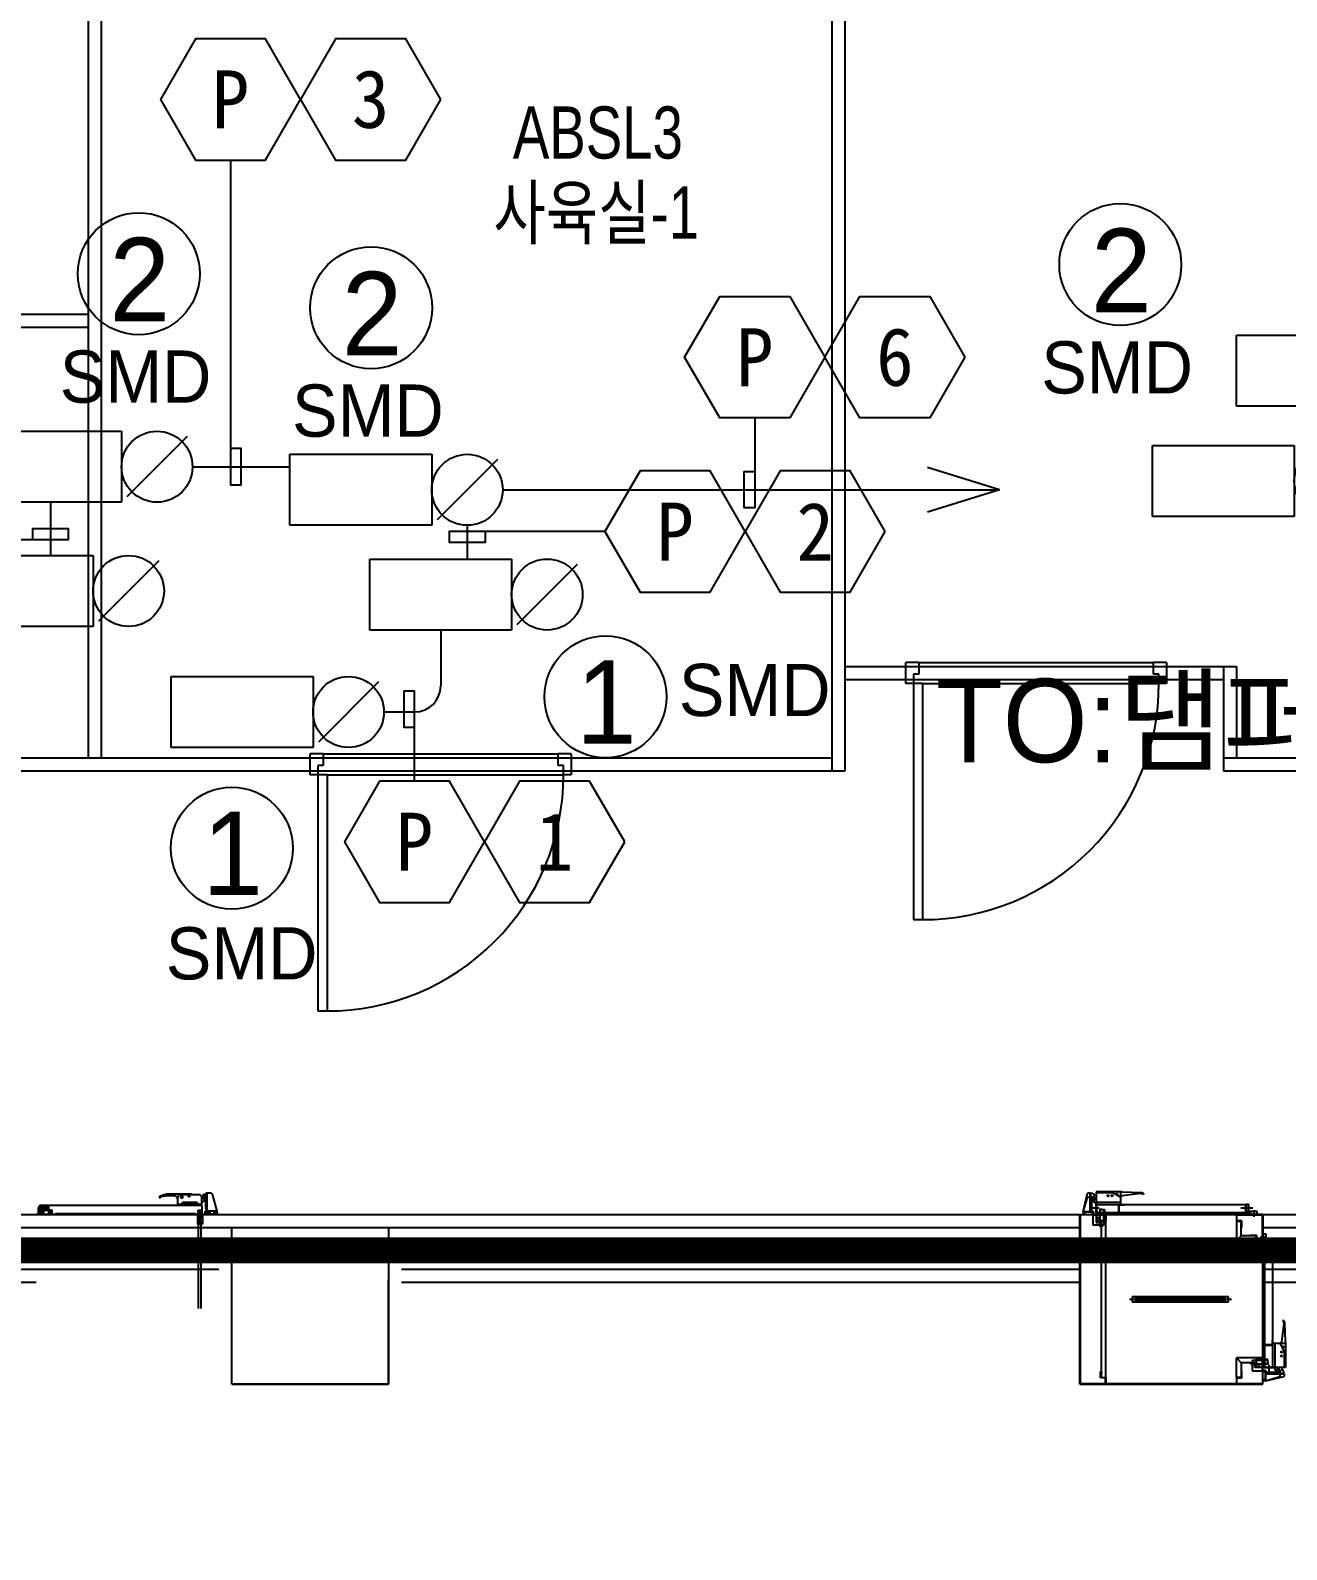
# Model space of a CAD drawing. Header units: millimetres. Extents: x 3365 to 47260, y 1455 to 34440.
# Drawn here: x 19802 to 24617, y 11986 to 17807 of the extents above; entities that cross this region are included whole.
import ezdxf
from ezdxf.enums import TextEntityAlignment as Align

# ---------------------------------------------------------------- set-up
doc = ezdxf.new("R2010")
doc.units = ezdxf.units.MM
doc.header["$LTSCALE"] = 120
doc.linetypes.add('HIDDENX2', pattern=[0.75, 0.5, -0.25])
for name, color, linetype in [('1구역', 41, 'Continuous'), ('ARCH', 9, 'Continuous'), ('DAMPER', 2, 'Continuous'), ('fire', 2, 'Continuous'), ('fire-l', 4, 'Continuous'), ('smd-f', 2, 'Continuous')]:
    doc.layers.add(name, color=color, linetype=linetype)
doc.styles.add('GHD', font='')
doc.styles.add('ghs', font='')
doc.styles.add('TT', font='')
doc.styles.add('돋움', font='')
doc.styles.get('GHD').set_extended_font_data('Dotum')
doc.styles.get('ghs').set_extended_font_data('Dotum')
doc.styles.get('TT').set_extended_font_data('Dotum')
doc.styles.get('돋움').set_extended_font_data('DotumChe')

# ---------------------------------------------------------------- blocks, each defined once
blk = doc.blocks.new('e-22-1')
at = {"layer": 'DAMPER'}
blk.add_line((-5, 1), (-1, 1), dxfattribs=at)
at = {"layer": 'fire'}
for p, q in [((-5, -1), (-5, 1)), ((-1, 1), (-1, -1)), ((0.85, 0.85), (-0.85, -0.85)), ((-1, -1), (-5, -1))]:
    blk.add_line(p, q, dxfattribs=at)
blk.add_circle((0, 0), 1, dxfattribs=at)

msp = doc.modelspace()

# ---------------------------------------------------------------- linework, layer by layer
at = {"layer": '1구역', "color": 1, "linetype": 'HIDDENX2', "ltscale": 7, "const_width": 100, "elevation": 0}
msp.add_lwpolyline([(14164.5, 20700.2), (14164.5, 14972.6), (14164.5, 13133.1), (31124.5, 13133.1), (31124.5, 10860.3), (34735.9, 10860.3), (34735.8, 21050.2), (14164.5, 21050.2)], close=True, dxfattribs=at)
at = {"layer": 'ARCH', "color": 9}
for p, q in [((20024.5, 15020.3, 0), (20024.5, 18570.3, 0)), ((20074.5, 15020.3, 0), (20074.5, 18570.3, 0)), ((22874.5, 14970.3, 0), (22874.5, 18570.3, 0)), ((22924.5, 14970.3, 0), (22924.5, 18570.3, 0)), ((16474.5, 16720.3, 0), (20024.5, 16720.3, 0)), ((16474.5, 16670.3, 0), (20024.5, 16670.3, 0)), ((22924.5, 15370.3, 0), (24424.5, 15370.3, 0)), ((23156.9, 15305.3, 0), (23156.9, 15385.3, 0)), ((23206.7, 15385.3, 0), (23156.9, 15385.3, 0)), ((23156.9, 15320.3, 0), (23156.9, 15370.3, 0)), ((23156.9, 15320.3, 0), (23156.9, 15370.3, 0)), ((23206.7, 15385.3, 0), (23206.7, 15341.1, 0)), ((23206.7, 15385.3, 0), (24107, 15385.3, 0)), ((24107, 15341.1, 0), (24107, 15385.3, 0)), ((24156.9, 15385.3, 0), (24107, 15385.3, 0)), ((24156.9, 15385.3, 0), (24156.9, 15305.3, 0)), ((24156.9, 15370.3, 0), (24156.9, 15320.3, 0)), ((24374.5, 15370.3, 0), (24374.5, 14970.3, 0)), ((24424.5, 15370.3, 0), (24424.5, 15020.3, 0)), ((22924.5, 15320.3, 0), (24374.5, 15320.3, 0)), ((23186.2, 15341.1, 0), (23186.2, 15305.3, 0)), ((23206.7, 15341.1, 0), (23186.2, 15341.1, 0)), ((24127.5, 15341.1, 0), (24107, 15341.1, 0)), ((24127.5, 15341.1, 0), (24107, 15341.1, 0)), ((24127.5, 15305.3, 0), (24127.5, 15341.1, 0)), ((23186.2, 15305.3, 0), (23156.9, 15305.3, 0)), ((23186.2, 15305.3, 0), (23186.2, 14400, 0)), ((23221.5, 15305.3, 0), (23186.2, 15305.3, 0)), ((23221.5, 15305.3, 0), (23221.5, 14400, 0)), ((23221.5, 15305.3, 0), (24127.5, 15305.3, 0)), ((24156.9, 15305.3, 0), (24127.5, 15305.3, 0)), ((14424.5, 15020.3, 0), (22874.5, 15020.3, 0)), ((20874.5, 14955.3, 0), (20874.5, 15035.3, 0)), ((20924.4, 15035.3, 0), (20874.5, 15035.3, 0)), ((20874.5, 14970.3, 0), (20874.5, 15020.3, 0)), ((20874.5, 14970.3, 0), (20874.5, 15020.3, 0)), ((20924.4, 15035.3, 0), (20924.4, 14991.1, 0)), ((20924.4, 15035.3, 0), (21824.6, 15035.3, 0)), ((21824.6, 14991.1, 0), (21824.6, 15035.3, 0)), ((21874.5, 15035.3, 0), (21824.6, 15035.3, 0)), ((21874.5, 15035.3, 0), (21874.5, 14955.3, 0)), ((21874.5, 15020.3, 0), (21874.5, 14970.3, 0)), ((24374.5, 15020.3, 0), (30674.5, 15020.3, 0)), ((14424.5, 14970.3, 0), (22924.5, 14970.3, 0)), ((20903.9, 14991.1, 0), (20903.9, 14955.3, 0)), ((20924.4, 14991.1, 0), (20903.9, 14991.1, 0)), ((21845.1, 14991.1, 0), (21824.6, 14991.1, 0)), ((21845.1, 14991.1, 0), (21824.6, 14991.1, 0)), ((21845.1, 14955.3, 0), (21845.1, 14991.1, 0)), ((24374.5, 14970.3, 0), (30724.5, 14970.3, 0)), ((20903.9, 14955.3, 0), (20874.5, 14955.3, 0)), ((20903.9, 14955.3, 0), (20903.9, 14050, 0)), ((20939.1, 14955.3, 0), (20903.9, 14955.3, 0)), ((20939.1, 14955.3, 0), (20939.1, 14050, 0)), ((20939.1, 14955.3, 0), (21845.1, 14955.3, 0)), ((21874.5, 14955.3, 0), (21845.1, 14955.3, 0)), ((23186.2, 14400, 0), (23221.5, 14400, 0)), ((20903.9, 14050, 0), (20939.1, 14050, 0)), ((20296.9, 13338.4, 0), (20297, 13338.8, 0)), ((20303, 13337.9, 0), (20297.9, 13337.2, 0)), ((20318, 13341, 0), (20303, 13337.9, 0)), ((20417.8, 13348.6, 0), (20334.9, 13348.6, 0)), ((20366.9, 13308, 0), (20366.9, 13336.3, 0)), ((20449, 13345.8, 0), (20376.3, 13345.8, 0)), ((20387.6, 13336.3, 0), (20376.3, 13336.3, 0)), ((20382, 13342, 0), (20382, 13330.7, 0)), ((20414.1, 13341.1, 0), (20406.5, 13341.1, 0)), ((20410.3, 13344.8, 0), (20410.3, 13337.3, 0)), ((20458.4, 13308, 0), (20458.4, 13336.3, 0)), ((20458.4, 13332.8, 0), (20469.8, 13332.8, 0)), ((20476.1, 13351.3, 0), (20465, 13344, 0)), ((20478.3, 13335.4, 0), (20467.9, 13335.4, 0)), ((20469.8, 13332.8, 0), (20469.8, 13329, 0)), ((20474.5, 13291, 0), (20474.5, 13335.4, 0)), ((20478.3, 13351.3, 0), (20476.6, 13351.3, 0)), ((20479.2, 13282.5, 0), (20479.2, 13351.4, 0)), ((20494.7, 13351.4, 0), (20479.2, 13351.4, 0)), ((20479.2, 13336.3, 0), (20479.2, 13350.5, 0)), ((20517.9, 13282.8, 0), (20501.5, 13344.5, 0)), ((23837.5, 13280.3, 0), (23853.5, 13352.3, 0)), ((23837.5, 13280.3, 0), (23853.5, 13335.3, 0)), ((23863.5, 13352.3, 0), (23853.5, 13352.3, 0)), ((23863.5, 13335.3, 0), (23853.5, 13335.3, 0)), ((23863.5, 13280.3, 0), (23863.5, 13352.3, 0)), ((23863.5, 13351.3, 0), (23871.5, 13351.3, 0)), ((23863.5, 13280.3, 0), (23863.5, 13335.3, 0)), ((23863.5, 13334.3, 0), (23871.5, 13334.3, 0)), ((23865.5, 13351.3, 0), (23865.5, 13336.3, 0)), ((23865.5, 13334.3, 0), (23865.5, 13319.3, 0)), ((23868.5, 13336.3, 0), (23876.5, 13336.3, 0)), ((23869.5, 13336.3, 0), (23869.5, 13280.3, 0)), ((23871.5, 13351.3, 0), (23879.3, 13347.3, 0)), ((23871.5, 13336.3, 0), (23879.3, 13340.2, 0)), ((23871.5, 13334.3, 0), (23879.3, 13330.3, 0)), ((23871.5, 13333, 0), (23887.5, 13333, 0)), ((23887.5, 13357, 0), (23887.5, 13309, 0)), ((23981.5, 13357, 0), (23887.5, 13357, 0)), ((23986.5, 13357, 0), (23887.5, 13357, 0)), ((23887.5, 13351.6, 0), (23892.5, 13354, 0)), ((23892.5, 13354, 0), (23949.5, 13354, 0)), ((23949.5, 13354, 0), (23981.5, 13337, 0)), ((23981.5, 13309, 0), (23981.5, 13357, 0)), ((23986.5, 13342, 0), (23981.5, 13337, 0)), ((23986.5, 13357, 0), (24058.5, 13355, 0)), ((24058.5, 13351, 0), (23986.5, 13342, 0)), ((24068.5, 13350, 0), (24058.5, 13355, 0)), ((24068.5, 13347, 0), (24058.5, 13351, 0)), ((24068.5, 13350, 0), (24068.5, 13347, 0)), ((19840.4, 13295.3, 0), (19831.9, 13295.3, 0)), ((19832.9, 13278.3, 0), (19832.9, 13295.3, 0)), ((19832.9, 13274.5, 0), (19832.9, 13278.3, 0)), ((19848.9, 13281.1, 0), (19835.7, 13281.1, 0)), ((19837.6, 13281.1, 0), (19837.6, 13276.4, 0)), ((19847, 13276.4, 0), (19837.6, 13276.4, 0)), ((19840, 13274.5, 0), (19837.6, 13276.4, 0)), ((19844.7, 13274.5, 0), (19840, 13274.5, 0)), ((19840, 13274.5, 0), (19840, 13271.7, 0)), ((19843.3, 13295.3, 0), (19841.4, 13295.3, 0)), ((19842.3, 13297.2, 0), (19842.3, 13305.7, 0)), ((19867.8, 13304.7, 0), (19842.3, 13304.7, 0)), ((19842.3, 13296.2, 0), (19842.3, 13294.3, 0)), ((19842.3, 13293.4, 0), (19842.3, 13284.9, 0)), ((19867.8, 13285.9, 0), (19842.3, 13285.9, 0)), ((19842.3, 13282.1, 0), (19842.3, 13270.5, 0)), ((19844.2, 13295.3, 0), (19852.7, 13295.3, 0)), ((19844.7, 13274.5, 0), (19847, 13276.4, 0)), ((19844.7, 13274.5, 0), (19844.7, 13271.7, 0)), ((19847, 13281.1, 0), (19847, 13276.4, 0)), ((19851.8, 13295.3, 0), (19851.8, 13285.9, 0)), ((19851.8, 13285.9, 0), (19851.8, 13278.3, 0)), ((19851.8, 13274.5, 0), (19851.8, 13278.3, 0)), ((19855.5, 13295.3, 0), (19870.6, 13295.3, 0)), ((19856.5, 13288.7, 0), (19856.5, 13301.9, 0)), ((19856.5, 13301, 0), (19856.5, 13290.6, 0)), ((19856.5, 13289.6, 0), (19856.5, 13300, 0)), ((19856.5, 13300, 0), (19861.2, 13300, 0)), ((19856.5, 13290.6, 0), (19861.2, 13290.6, 0)), ((19861.2, 13290.6, 0), (19861.2, 13300, 0)), ((19863.1, 13297.6, 0), (19861.2, 13300, 0)), ((19863.1, 13292.9, 0), (19861.2, 13290.6, 0)), ((19863.1, 13283, 0), (19863.1, 13307.1, 0)), ((19863.1, 13297.6, 0), (19870.6, 13297.6, 0)), ((19863.1, 13292.9, 0), (19863.1, 13297.6, 0)), ((19863.1, 13292.9, 0), (19870.6, 13292.9, 0)), ((19870.6, 13288.7, 0), (19870.6, 13301.9, 0)), ((20458.4, 13305.2, 0), (19871.7, 13305.2, 0)), ((19871.7, 13305.2, 0), (19871.7, 13272.2, 0)), ((19884.7, 13287, 0), (19871.7, 13287, 0)), ((19872.9, 13270.8, 0), (19872.9, 13285.4, 0)), ((19872.9, 13285.4, 0), (19883.4, 13285.4, 0)), ((19873.1, 13278.2, 0), (19872.9, 13277.9, 0)), ((19873.1, 13278.2, 0), (19872.9, 13278.2, 0)), ((19873.4, 13274.3, 0), (19873.2, 13273.7, 0)), ((19873.8, 13274, 0), (19873.2, 13273.7, 0)), ((19873.8, 13274, 0), (19873.4, 13274.3, 0)), ((19875.7, 13281.2, 0), (19875.5, 13280.6, 0)), ((19876.1, 13280.8, 0), (19875.5, 13280.6, 0)), ((19876.1, 13280.8, 0), (19875.7, 13281.2, 0)), ((19875.9, 13285.4, 0), (19875.8, 13285.3, 0)), ((19875.8, 13285.4, 0), (19875.8, 13285.3, 0)), ((19877, 13275.5, 0), (19877.1, 13274.6, 0)), ((19877.8, 13275.3, 0), (19877, 13275.5, 0)), ((19877.8, 13275.3, 0), (19877.1, 13274.6, 0)), ((19878.6, 13284.7, 0), (19878, 13284.7, 0)), ((19878, 13284.7, 0), (19878.1, 13284.1, 0)), ((19878.6, 13284.7, 0), (19878.1, 13284.1, 0)), ((19879.9, 13277.6, 0), (19879.3, 13277.6, 0)), ((19879.3, 13277.6, 0), (19879.5, 13277, 0)), ((19879.9, 13277.6, 0), (19879.5, 13277, 0)), ((19881.3, 13277.4, 0), (19881.1, 13276.8, 0)), ((19881.8, 13277, 0), (19881.1, 13276.8, 0)), ((19881.8, 13277, 0), (19881.3, 13277.4, 0)), ((19883.4, 13285.4, 0), (19883.4, 13270.8, 0)), ((19883.4, 13283.8, 0), (19883.4, 13283.6, 0)), ((19883.4, 13283.7, 0), (19883.4, 13283.6, 0)), ((19884.7, 13272.2, 0), (19884.7, 13287, 0)), ((20458.4, 13308, 0), (20366.9, 13308, 0)), ((20435.8, 13316.5, 0), (20389.5, 13316.5, 0)), ((20392.4, 13314.6, 0), (20390.5, 13316.5, 0)), ((20396.1, 13314.6, 0), (20392.4, 13314.6, 0)), ((20392.4, 13308, 0), (20392.4, 13314.6, 0)), ((20394.3, 13305.6, 0), (20394.3, 13318.6, 0)), ((20396.1, 13314.6, 0), (20398, 13316.5, 0)), ((20396.1, 13308, 0), (20396.1, 13314.6, 0)), ((20426.3, 13314.6, 0), (20424.4, 13316.5, 0)), ((20430.1, 13314.6, 0), (20426.3, 13314.6, 0)), ((20426.3, 13308, 0), (20426.3, 13314.6, 0)), ((20428.2, 13305.6, 0), (20428.2, 13318.6, 0)), ((20430.1, 13314.6, 0), (20432, 13316.5, 0)), ((20430.1, 13308, 0), (20430.1, 13314.6, 0)), ((20445.4, 13272.2, 0), (20445.4, 13287, 0)), ((20445.4, 13287, 0), (20458.4, 13287, 0)), ((20446.5, 13283.8, 0), (20446.5, 13283.6, 0)), ((20446.5, 13283.7, 0), (20446.5, 13283.6, 0)), ((20446.7, 13285.4, 0), (20446.7, 13270.8, 0)), ((20457.2, 13285.4, 0), (20446.7, 13285.4, 0)), ((20448.1, 13277, 0), (20448.6, 13277.4, 0)), ((20448.1, 13277, 0), (20448.8, 13276.8, 0)), ((20448.6, 13277.4, 0), (20448.8, 13276.8, 0)), ((20450, 13277.6, 0), (20450.5, 13277, 0)), ((20450, 13277.6, 0), (20450.6, 13277.6, 0)), ((20450.6, 13277.6, 0), (20450.5, 13277, 0)), ((20451.3, 13284.7, 0), (20451.8, 13284.1, 0)), ((20451.3, 13284.7, 0), (20451.9, 13284.7, 0)), ((20451.5, 13230.2, 0), (20451.4, 13273.8, 0)), ((20451.9, 13284.7, 0), (20451.8, 13284.1, 0)), ((20452.1, 13275.3, 0), (20452.9, 13275.5, 0)), ((20452.1, 13275.3, 0), (20452.8, 13274.6, 0)), ((20452.9, 13275.5, 0), (20452.8, 13274.6, 0)), ((20453.8, 13280.8, 0), (20454.2, 13281.2, 0)), ((20453.8, 13280.8, 0), (20454.4, 13280.6, 0)), ((20454, 13285.4, 0), (20454.1, 13285.3, 0)), ((20454.1, 13285.4, 0), (20454.1, 13285.3, 0)), ((20454.2, 13281.2, 0), (20454.4, 13280.6, 0)), ((20456.1, 13274, 0), (20456.5, 13274.3, 0)), ((20456.1, 13274, 0), (20456.7, 13273.7, 0)), ((20456.5, 13274.3, 0), (20456.7, 13273.7, 0)), ((20456.8, 13278.2, 0), (20457, 13277.9, 0)), ((20456.8, 13278.2, 0), (20457, 13278.2, 0)), ((20457.2, 13270.8, 0), (20457.2, 13285.4, 0)), ((20458.4, 13318.7, 0), (20458.4, 13318.7, 0)), ((20458.4, 13305.2, 0), (20458.4, 13272.2, 0)), ((20517.9, 13282.5, 0), (20471.6, 13282.5, 0)), ((20471.6, 13271.3, 0), (20471.6, 13282.5, 0)), ((20479.2, 13291, 0), (20474.5, 13291, 0)), ((20479.2, 13279.6, 0), (20476.4, 13282.4, 0)), ((20483, 13279.6, 0), (20479.2, 13279.6, 0)), ((20479.2, 13271.3, 0), (20479.2, 13279.6, 0)), ((20481.1, 13268.3, 0), (20481.1, 13285.5, 0)), ((20483, 13279.6, 0), (20485.8, 13282.4, 0)), ((20483, 13271.3, 0), (20483, 13279.6, 0)), ((20490.5, 13271.3, 0), (20490.5, 13282.5, 0)), ((20506.6, 13279.7, 0), (20503.7, 13282.5, 0)), ((20510.3, 13279.7, 0), (20506.6, 13279.7, 0)), ((20506.6, 13271.3, 0), (20506.6, 13279.7, 0)), ((20508.5, 13267.9, 0), (20508.5, 13285.5, 0)), ((20510.3, 13279.7, 0), (20513.2, 13282.5, 0)), ((20510.3, 13271.3, 0), (20510.3, 13279.7, 0)), ((20517.9, 13271.3, 0), (20517.9, 13282.4, 0)), ((23837.5, 13280.3, 0), (23837.5, 13270.3, 0)), ((23872.5, 13280.3, 0), (23837.5, 13280.3, 0)), ((23842.5, 13280.3, 0), (23842.5, 13270.3, 0)), ((23877.5, 13280.3, 0), (23842.5, 13280.3, 0)), ((23842.5, 13280.3, 0), (23868.5, 13280.3, 0)), ((23842.5, 13280.3, 0), (23868.5, 13280.3, 0)), ((23863.5, 13319.3, 0), (23871.5, 13319.3, 0)), ((23868.8, 13295.3, 0), (23899, 13295.3, 0)), ((23869.5, 13319.3, 0), (23869.5, 13280.3, 0)), ((23871.5, 13319.3, 0), (23879.3, 13323.2, 0)), ((23872.5, 13270.3, 0), (23872.5, 13280.3, 0)), ((23877.5, 13270.3, 0), (23877.5, 13280.3, 0)), ((23884.5, 13315, 0), (23887.5, 13315, 0)), ((23887.5, 13318, 0), (23981.5, 13318, 0)), ((23887.5, 13309, 0), (23981.5, 13309, 0)), ((23887.5, 13277, 0), (23887.5, 13309, 0)), ((23887.5, 13309, 0), (24461.5, 13309, 0)), ((23902.5, 13277, 0), (23887.5, 13277, 0)), ((23887.5, 13277, 0), (23887.5, 13240, 0)), ((23888.7, 13307.8, 0), (23888.7, 13278.2, 0)), ((24460.3, 13307.8, 0), (23888.7, 13307.8, 0)), ((23888.7, 13278.2, 0), (24460.3, 13278.2, 0)), ((23889.5, 13284.1, 0), (23889.5, 13272.3, 0)), ((23901.3, 13290.7, 0), (23901.3, 13277, 0)), ((23901.3, 13290.7, 0), (23909.3, 13290.7, 0)), ((23902.5, 13289.5, 0), (23918.7, 13289.5, 0)), ((23902.5, 13288.3, 0), (23902.5, 13289.5, 0)), ((23909.3, 13289.5, 0), (23902.5, 13289.5, 0)), ((23902.5, 13289.5, 0), (23902.5, 13277, 0)), ((23917.5, 13288.3, 0), (23902.5, 13288.3, 0)), ((23902.5, 13240, 0), (23902.5, 13277, 0)), ((23909.3, 13290.7, 0), (23909.3, 13289.5, 0)), ((23917.5, 13277, 0), (23917.5, 13288.3, 0)), ((23974.5, 13277, 0), (23917.5, 13277, 0)), ((23918.7, 13289.5, 0), (23918.7, 13278.2, 0)), ((23918.7, 13278.2, 0), (23973.3, 13278.2, 0)), ((23973.3, 13307.8, 0), (23993.3, 13307.8, 0)), ((23973.3, 13278.2, 0), (23973.3, 13307.8, 0)), ((23974.5, 13306.6, 0), (23974.5, 13277, 0)), ((23993.3, 13306.6, 0), (23974.5, 13306.6, 0)), ((23993.3, 13307.8, 0), (23993.3, 13306.6, 0)), ((24441.5, 13295.3, 0), (24487.9, 13295.3, 0)), ((24459.7, 13295.3, 0), (24466.4, 13295.3, 0)), ((24460.3, 13278.2, 0), (24460.3, 13307.8, 0)), ((24461.5, 13309, 0), (24461.5, 13277, 0)), ((24461.5, 13308.3, 0), (24461.5, 13282.3, 0)), ((24472.5, 13308.3, 0), (24461.5, 13308.3, 0)), ((24461.5, 13308.3, 0), (24461.5, 13282.3, 0)), ((24472.5, 13308.3, 0), (24461.5, 13308.3, 0)), ((24461.5, 13282.3, 0), (24472.5, 13282.3, 0)), ((24462.5, 13270.3, 0), (24462.5, 13282.3, 0)), ((24471.5, 13270.3, 0), (24471.5, 13282.3, 0)), ((24477.9, 13280.3, 0), (24471.5, 13280.3, 0)), ((24472.5, 13282.3, 0), (24472.5, 13308.3, 0)), ((24478.5, 13281.3, 0), (24478.5, 13270.3, 0)), ((24504, 13281.3, 0), (24478.5, 13281.3, 0)), ((24491.5, 13286.2, 0), (24491.5, 13261.4, 0)), ((24504, 13270.3, 0), (24504, 13281.3, 0)), ((24504, 13270.3, 0), (24504, 13281.3, 0)), ((16434.5, 13270.3, 0), (31574.5, 13270.3, 0)), ((16484.5, 13220.3, 0), (23824.5, 13220.3, 0)), ((20524.5, 13270.3, 0), (19824.5, 13270.3, 0)), ((19848.9, 13271.7, 0), (19835.7, 13271.7, 0)), ((19872.9, 13272.2, 0), (19871.7, 13272.2, 0)), ((19883.4, 13270.8, 0), (19872.9, 13270.8, 0)), ((19874.4, 13271.1, 0), (19873.9, 13271.1, 0)), ((19873.9, 13271.1, 0), (19873.9, 13270.8, 0)), ((19874.4, 13271.1, 0), (19874.2, 13270.8, 0)), ((20434.9, 13272.2, 0), (19897.5, 13272.2, 0)), ((20456.6, 13270.3, 0), (20437.7, 13270.3, 0)), ((20456.6, 13270.3, 0), (20437.7, 13270.3, 0)), ((20460.9, 13232.5, 0), (20442, 13270.3, 0)), ((20460.9, 13270.3, 0), (20442, 13232.5, 0)), ((20442, 13270.3, 0), (20442, 13232.5, 0)), ((20460.9, 13232.5, 0), (20442, 13232.5, 0)), ((20446.6, 12910, 0), (20446.6, 13232.5, 0)), ((20446.7, 13270.8, 0), (20457.2, 13270.8, 0)), ((20455.5, 13271.1, 0), (20455.7, 13270.8, 0)), ((20455.5, 13271.1, 0), (20456, 13271.1, 0)), ((20456, 13271.1, 0), (20456, 13270.8, 0)), ((20456.2, 12910, 0), (20456.2, 13232.5, 0)), ((20457.2, 13272.2, 0), (20458.4, 13272.2, 0)), ((20460.9, 13270.3, 0), (20460.9, 13232.5, 0)), ((20517.9, 13271.3, 0), (20471.6, 13271.3, 0)), ((20574.5, 13220.3, 0), (21174.5, 13220.3, 0)), ((20574.5, 12620.3, 0), (20574.5, 13220.3, 0)), ((20574.5, 13220.3, 0), (21174.5, 13220.3, 0)), ((20574.5, 12620.3, 0), (20574.5, 13220.3, 0)), ((21174.5, 13220.3, 0), (21174.5, 12620.3, 0)), ((21174.5, 13220.3, 0), (21174.5, 12620.3, 0)), ((23824.5, 12620.3, 0), (23824.5, 13270.3, 0)), ((23824.5, 13270.3, 0), (23924.5, 13270.3, 0)), ((23923.3, 13269.1, 0), (23825.7, 13269.1, 0)), ((23825.7, 13269.1, 0), (23825.7, 12621.5, 0)), ((23837.5, 13270.3, 0), (23872.5, 13270.3, 0)), ((23842.5, 13270.3, 0), (23877.5, 13270.3, 0)), ((23875, 13229.1, 0), (23875, 13269.1, 0)), ((23875, 13269.1, 0), (23915, 13269.1, 0)), ((23915, 13229.1, 0), (23875, 13229.1, 0)), ((23887.5, 13240, 0), (23902.5, 13240, 0)), ((23890.5, 13247.6, 0), (23890.5, 13253.6, 0)), ((23898.3, 13226.5, 0), (23913.7, 13226.5, 0)), ((23899.5, 13253.6, 0), (23899.5, 13247.6, 0)), ((23903.3, 13221.5, 0), (23903.3, 13246.5, 0)), ((23903.3, 13246.5, 0), (23923.3, 13246.5, 0)), ((23904.5, 13221.5, 0), (23903.3, 13221.5, 0)), ((23924.5, 13245.3, 0), (23904.5, 13245.3, 0)), ((23904.5, 13245.3, 0), (23904.5, 13221.5, 0)), ((23906.5, 13245.3, 0), (23906.5, 12645.3, 0)), ((23924.5, 13245.3, 0), (23906.5, 13245.3, 0)), ((23915, 13269.1, 0), (23915, 13229.1, 0)), ((23923.3, 13246.5, 0), (23923.3, 13269.1, 0)), ((23924.5, 13270.3, 0), (23924.5, 13245.3, 0)), ((23924.5, 12645.3, 0), (23924.5, 13245.3, 0)), ((24424.5, 13270.3, 0), (24424.5, 13245.3, 0)), ((24525.7, 13270.3, 0), (24424.5, 13270.3, 0)), ((24424.5, 13245.3, 0), (24442.5, 13245.3, 0)), ((24424.5, 13245.3, 0), (24444.5, 13245.3, 0)), ((24424.5, 13244.3, 0), (24424.5, 13170.3, 0)), ((24424.5, 13244.3, 0), (24442.5, 13244.3, 0)), ((24425.7, 13269.1, 0), (24524.5, 13269.1, 0)), ((24425.7, 13246.5, 0), (24425.7, 13269.1, 0)), ((24445.7, 13246.5, 0), (24425.7, 13246.5, 0)), ((24442.5, 13188.3, 0), (24442.5, 13244.3, 0)), ((24444.5, 13245.3, 0), (24444.5, 13220.3, 0)), ((24444.5, 13220.3, 0), (24445.7, 13220.3, 0)), ((24445.7, 13220.3, 0), (24445.7, 13246.5, 0)), ((24462.5, 13270.3, 0), (24471.5, 13270.3, 0)), ((24478.5, 13271.3, 0), (24471.5, 13271.3, 0)), ((24478.5, 13270.3, 0), (24504, 13270.3, 0)), ((24478.5, 13270.3, 0), (24504, 13270.3, 0)), ((24524.5, 13269.1, 0), (24524.5, 12621.5, 0)), ((24524.5, 13147.5, 0), (24524.5, 13269.1, 0)), ((24525.7, 12620.3, 0), (24525.7, 13270.3, 0)), ((24525.7, 13270.3, 0), (24525.7, 13146.3, 0)), ((24525.7, 13257.3, 0), (24525.7, 13168.3, 0)), ((24525.7, 13257.3, 0), (24525.7, 13168.3, 0)), ((24525.7, 13257.3, 0), (24525.7, 13168.3, 0)), ((24525.7, 13220.3, 0), (31574.5, 13220.3, 0)), ((24424.5, 13170.3, 0), (24442.5, 13188.3, 0)), ((24499.7, 13170.3, 0), (24424.5, 13170.3, 0)), ((24499.7, 13188.3, 0), (24442.5, 13188.3, 0)), ((24476.9, 13191.5, 0), (24501.9, 13191.5, 0)), ((24476.9, 13190.3, 0), (24476.9, 13191.5, 0)), ((24500.7, 13190.3, 0), (24476.9, 13190.3, 0)), ((24499.7, 13170.3, 0), (24499.7, 13188.3, 0)), ((24500.7, 13170.3, 0), (24500.7, 13190.3, 0)), ((24525.7, 13170.3, 0), (24500.7, 13170.3, 0)), ((24501.9, 13191.5, 0), (24501.9, 13171.5, 0)), ((24501.9, 13171.5, 0), (24524.5, 13171.5, 0)), ((24541.6, 13183.3, 0), (24516.9, 13183.3, 0)), ((24525.7, 13198.3, 0), (24525.7, 13163.3, 0)), ((24525.7, 13198.3, 0), (24525.7, 13163.3, 0)), ((24525.7, 13198.3, 0), (24525.7, 13163.3, 0)), ((24525.7, 13170.3, 0), (24525.7, 13195.8, 0)), ((24525.7, 13195.8, 0), (24536.7, 13195.8, 0)), ((24525.7, 13170.3, 0), (24525.7, 13195.8, 0)), ((24525.7, 13195.8, 0), (24536.7, 13195.8, 0)), ((24536.7, 13170.3, 0), (24525.7, 13170.3, 0)), ((24525.7, 13163.3, 0), (24537.7, 13163.3, 0)), ((24525.7, 13154.3, 0), (24525.7, 13163.3, 0)), ((24526.7, 13170.3, 0), (24526.7, 13163.3, 0)), ((24535.7, 13169.7, 0), (24535.7, 13163.3, 0)), ((24536.7, 13195.8, 0), (24536.7, 13170.3, 0)), ((24537.7, 13153.3, 0), (24537.7, 13164.3, 0)), ((24537.7, 13164.3, 0), (24563.7, 13164.3, 0)), ((24550.7, 13133.3, 0), (24550.7, 13179.7, 0)), ((24550.7, 13151.5, 0), (24550.7, 13158.2, 0)), ((24563.7, 13164.3, 0), (24563.7, 13153.3, 0)), ((24563.7, 13164.3, 0), (24563.7, 13153.3, 0)), ((24524.5, 13146.3, 0), (24524.5, 13125.8, 0)), ((24525.7, 13154.3, 0), (24537.7, 13154.3, 0)), ((24564.4, 13153.3, 0), (24532.4, 13153.3, 0)), ((24533.6, 12684.5, 0), (24533.6, 13152.1, 0)), ((24533.6, 13152.1, 0), (24563.2, 13152.1, 0)), ((24563.7, 13153.3, 0), (24537.7, 13153.3, 0)), ((24563.7, 13153.3, 0), (24537.7, 13153.3, 0)), ((24563.2, 13152.1, 0), (24563.2, 12684.5, 0)), ((24564.4, 12683.3, 0), (24564.4, 13153.3, 0)), ((16484.5, 13060.3, 0), (20524.5, 13060.3, 0)), ((21224.5, 13060.3, 0), (23824.5, 13060.3, 0)), ((24525.7, 13060.3, 0), (30424.5, 13060.3, 0)), ((16484.5, 13010.3, 0), (19824.5, 13010.3, 0)), ((21174.5, 12620.3, 0), (21174.5, 13020.3, 0)), ((21224.5, 13010.3, 0), (23824.5, 13010.3, 0)), ((24525.7, 13010.3, 0), (30424.5, 13010.3, 0)), ((24014.4, 12945.3, 0), (24405.3, 12945.3, 0)), ((24025, 12954.5, 0), (24025, 12936, 0)), ((24394.7, 12954.5, 0), (24025, 12954.5, 0)), ((24025, 12936, 0), (24394.7, 12936, 0)), ((24037.9, 12954.5, 0), (24037.9, 12936, 0)), ((24041.1, 12951.3, 0), (24041.1, 12939.2, 0)), ((24378.6, 12951.3, 0), (24041.1, 12951.3, 0)), ((24041.1, 12939.2, 0), (24378.6, 12939.2, 0)), ((24378.6, 12939.2, 0), (24378.6, 12951.3, 0)), ((24381.8, 12936, 0), (24381.8, 12954.5, 0)), ((24394.7, 12936, 0), (24394.7, 12954.5, 0)), ((24606.4, 12854.3, 0), (24597.4, 12782.3, 0)), ((24602.4, 12864.3, 0), (24606.4, 12854.3, 0)), ((24605.4, 12864.3, 0), (24602.4, 12864.3, 0)), ((24605.4, 12864.3, 0), (24610.4, 12854.3, 0)), ((24612.4, 12782.3, 0), (24610.4, 12854.3, 0)), ((24562, 12770.3, 0), (24532.4, 12770.3, 0)), ((24532.4, 12770.3, 0), (24532.4, 12713.3, 0)), ((24533.6, 12714.5, 0), (24533.6, 12769.1, 0)), ((24533.6, 12769.1, 0), (24563.2, 12769.1, 0)), ((24563.2, 12789.1, 0), (24562, 12789.1, 0)), ((24562, 12789.1, 0), (24562, 12770.3, 0)), ((24563.2, 12769.1, 0), (24563.2, 12789.1, 0)), ((24564.4, 12683.3, 0), (24564.4, 12777.3, 0)), ((24564.4, 12777.3, 0), (24612.4, 12777.3, 0)), ((24573.4, 12683.3, 0), (24573.4, 12777.3, 0)), ((24597.4, 12782.3, 0), (24592.4, 12777.3, 0)), ((24609.4, 12745.3, 0), (24592.4, 12777.3, 0)), ((24612.4, 12782.3, 0), (24612.4, 12683.3, 0)), ((24612.4, 12777.3, 0), (24612.4, 12683.3, 0)), ((24424.5, 12646.3, 0), (24424.5, 12720.3, 0)), ((24499.7, 12720.3, 0), (24424.5, 12720.3, 0)), ((24424.5, 12720.3, 0), (24442.5, 12702.3, 0)), ((24424.5, 12720.3, 0), (24442.5, 12702.3, 0)), ((24499.7, 12720.3, 0), (24424.5, 12720.3, 0)), ((24424.5, 12646.3, 0), (24424.5, 12720.3, 0)), ((24442.5, 12702.3, 0), (24442.5, 12646.3, 0)), ((24499.7, 12702.3, 0), (24442.5, 12702.3, 0)), ((24500.7, 12700.3, 0), (24476.9, 12700.3, 0)), ((24476.9, 12700.3, 0), (24476.9, 12699.1, 0)), ((24476.9, 12699.1, 0), (24501.9, 12699.1, 0)), ((24524.5, 12710.8, 0), (24484.5, 12710.8, 0)), ((24484.5, 12710.8, 0), (24484.5, 12670.8, 0)), ((24495.4, 12683.3, 0), (24495.4, 12698.3, 0)), ((24495.4, 12698.3, 0), (24532.4, 12698.3, 0)), ((24499.7, 12720.3, 0), (24499.7, 12702.3, 0)), ((24525.7, 12720.3, 0), (24500.7, 12720.3, 0)), ((24500.7, 12720.3, 0), (24500.7, 12700.3, 0)), ((24501.9, 12699.1, 0), (24501.9, 12719.1, 0)), ((24501.9, 12719.1, 0), (24524.5, 12719.1, 0)), ((24509, 12695.3, 0), (24503, 12695.3, 0)), ((24524.5, 12719.1, 0), (24524.5, 12621.5, 0)), ((24524.5, 12670.8, 0), (24524.5, 12710.8, 0)), ((24524.5, 12670.8, 0), (24524.5, 12710.8, 0)), ((24525.7, 12620.3, 0), (24525.7, 12720.3, 0)), ((24532.4, 12713.3, 0), (24543.7, 12713.3, 0)), ((24532.4, 12698.3, 0), (24532.4, 12683.3, 0)), ((24544.9, 12698.3, 0), (24532.4, 12698.3, 0)), ((24546.1, 12697.1, 0), (24532.4, 12697.1, 0)), ((24544.9, 12714.5, 0), (24533.6, 12714.5, 0)), ((24543.7, 12713.3, 0), (24543.7, 12698.3, 0)), ((24543.7, 12698.3, 0), (24544.9, 12698.3, 0)), ((24544.9, 12698.3, 0), (24544.9, 12714.5, 0)), ((24546.1, 12705.1, 0), (24544.9, 12705.1, 0)), ((24544.9, 12705.1, 0), (24544.9, 12698.3, 0)), ((24546.1, 12697.1, 0), (24546.1, 12705.1, 0)), ((24550.7, 12664.6, 0), (24550.7, 12694.7, 0)), ((24609.4, 12688.3, 0), (24609.4, 12745.3, 0)), ((23900.1, 12664.1, 0), (23910.7, 12664.1, 0)), ((23903.3, 12644.1, 0), (23903.3, 12669.1, 0)), ((23904.5, 12669.1, 0), (23903.3, 12669.1, 0)), ((23923.3, 12644.1, 0), (23903.3, 12644.1, 0)), ((23904.5, 12669.1, 0), (23904.5, 12645.3, 0)), ((23904.5, 12645.3, 0), (23924.5, 12645.3, 0)), ((23906.5, 12645.3, 0), (23924.5, 12645.3, 0)), ((23923.3, 12621.5, 0), (23923.3, 12644.1, 0)), ((23924.5, 12620.3, 0), (23924.5, 12645.3, 0)), ((23924.5, 12645.3, 0), (23924.5, 12620.3, 0)), ((24424.5, 12646.3, 0), (24442.5, 12646.3, 0)), ((24442.5, 12645.3, 0), (24424.5, 12645.3, 0)), ((24424.5, 12645.3, 0), (24424.5, 12621.5, 0)), ((24444.5, 12645.3, 0), (24424.5, 12645.3, 0)), ((24425.7, 12644.1, 0), (24445.7, 12644.1, 0)), ((24425.7, 12621.5, 0), (24425.7, 12644.1, 0)), ((24444.5, 12670.3, 0), (24444.5, 12645.3, 0)), ((24445.7, 12670.3, 0), (24444.5, 12670.3, 0)), ((24445.7, 12644.1, 0), (24445.7, 12670.3, 0)), ((24484.5, 12670.8, 0), (24524.5, 12670.8, 0)), ((24532.4, 12683.3, 0), (24495.4, 12683.3, 0)), ((24503, 12686.3, 0), (24509, 12686.3, 0)), ((24525.7, 12673.3, 0), (24535.7, 12673.3, 0)), ((24525.7, 12668.3, 0), (24535.7, 12668.3, 0)), ((24535.7, 12638.3, 0), (24525.7, 12638.3, 0)), ((24535.7, 12633.3, 0), (24525.7, 12633.3, 0)), ((24539.6, 12685.3, 0), (24527.7, 12685.3, 0)), ((24532.4, 12683.3, 0), (24564.4, 12683.3, 0)), ((24563.2, 12684.5, 0), (24533.6, 12684.5, 0)), ((24535.7, 12673.3, 0), (24535.7, 12638.3, 0)), ((24535.7, 12668.3, 0), (24535.7, 12633.3, 0)), ((24591.7, 12665.3, 0), (24535.7, 12665.3, 0)), ((24574.7, 12665.3, 0), (24535.7, 12665.3, 0)), ((24535.7, 12638.3, 0), (24535.7, 12664.3, 0)), ((24535.7, 12638.3, 0), (24535.7, 12664.3, 0)), ((24535.7, 12659.3, 0), (24607.7, 12659.3, 0)), ((24535.7, 12659.3, 0), (24590.7, 12659.3, 0)), ((24535.7, 12633.3, 0), (24607.7, 12649.3, 0)), ((24535.7, 12633.3, 0), (24590.7, 12649.3, 0)), ((24612.4, 12683.3, 0), (24564.4, 12683.3, 0)), ((24570.4, 12680.3, 0), (24570.4, 12683.3, 0)), ((24574.7, 12667.3, 0), (24578.6, 12675.1, 0)), ((24574.7, 12659.3, 0), (24574.7, 12667.3, 0)), ((24589.7, 12661.3, 0), (24574.7, 12661.3, 0)), ((24589.7, 12667.3, 0), (24585.8, 12675.1, 0)), ((24588.4, 12667.3, 0), (24588.4, 12683.3, 0)), ((24589.7, 12659.3, 0), (24589.7, 12667.3, 0)), ((24590.7, 12659.3, 0), (24590.7, 12649.3, 0)), ((24591.7, 12667.3, 0), (24595.6, 12675.1, 0)), ((24591.7, 12664.3, 0), (24591.7, 12672.3, 0)), ((24606.7, 12661.3, 0), (24591.7, 12661.3, 0)), ((24606.7, 12667.3, 0), (24602.8, 12675.1, 0)), ((24606.7, 12659.3, 0), (24606.7, 12667.3, 0)), ((24607.1, 12683.3, 0), (24609.4, 12688.3, 0)), ((24607.7, 12659.3, 0), (24607.7, 12649.3, 0)), ((20574.5, 12620.3, 0), (21174.5, 12620.3, 0)), ((21174.5, 12620.3, 0), (20574.5, 12620.3, 0)), ((21174.5, 12620.3, 0), (20574.5, 12620.3, 0)), ((23824.5, 12620.3, 0), (23924.5, 12620.3, 0)), ((23924.5, 12620.3, 0), (23824.5, 12620.3, 0)), ((23923.3, 12621.5, 0), (23825.7, 12621.5, 0)), ((23825.7, 12621.5, 0), (23923.3, 12621.5, 0)), ((23837.5, 12620.3, 0), (23872.5, 12620.3, 0)), ((23842.5, 12620.3, 0), (23877.5, 12620.3, 0)), ((24524.5, 12621.5, 0), (23924.5, 12621.5, 0)), ((23924.5, 12620.3, 0), (24525.7, 12620.3, 0))]:
    msp.add_line(p, q, dxfattribs=at)
for centre, radius in [((20382, 13336.3, 0), 3.78), ((20410.3, 13341.1, 0), 2.83), ((20467.9, 13340.1, 0), 4.72), ((23932.5, 13342, 0), 2.5), ((23947.5, 13342, 0), 2.5), ((23967, 13347.5, 0), 2.5), ((19842.3, 13295.3, 0), 4.72), ((24602.9, 12762.8, 0), 2.5), ((24597.4, 12743.3, 0), 2.5), ((24597.4, 12728.3, 0), 2.5)]:
    msp.add_circle(centre, radius, dxfattribs=at)
for centre, radius, start, end in [((23222.8, 15304.7, 0), 904.7, 269.91508, 0.03615), ((20940.5, 14954.7, 0), 904.7, 269.91508, 0.03615), ((20299.1, 13337.1, 0), 2.83, 136.26689, 255.09965), ((20297.8, 13338.2, 0), 0.944, 168.37627, 273.93352), ((20297.9, 13338.6, 0), 0.944, 115.52728, 168.37627), ((20337.4, 13257.1, 0), 91.5, 91.53104, 115.86463), ((20298.6, 13335.3, 0), 0.944, 255.09965, 327.31251), ((20291.7, 13339.8, 0), 9.21, 327.31251, 345.30843), ((20337.4, 13182.7, 0), 159.4, 83.60619, 96.99451), ((20353.3, 13327.7, 0), 13.6, 356.78882, 81.97119), ((20376.3, 13336.3, 0), 9.44, 90, 180), ((20417.8, 13345.8, 0), 2.83, 0, 90), ((20449, 13336.3, 0), 9.44, 0, 90), ((20467.9, 13340.1, 0), 6.13, 84.51142, 309.71514), ((20476.6, 13350.4, 0), 0.944, 90, 123.42542), ((20478.3, 13350.4, 0), 0.944, 0, 90), ((20478.3, 13336.3, 0), 0.944, 270, 0), ((20492.5, 13342.2, 0), 9.44, 14.80942, 76.70904), ((23889.5, 13332.3, 0), 18, 177.7639, 253.94207), ((23877.5, 13343.8, 0), 4, 291.75905, 68.24095), ((19842.3, 13295.3, 0), 9.44, 90, 180), ((19842.3, 13295.3, 0), 9.44, 180, 270), ((19835.7, 13278.3, 0), 2.83, 90, 180), ((19835.7, 13274.5, 0), 2.83, 180, 270), ((19842.3, 13295.3, 0), 9.44, 0, 90), ((19848.9, 13278.3, 0), 2.83, 0, 90), ((19848.9, 13274.5, 0), 2.83, 270, 0), ((19859.3, 13301.9, 0), 2.83, 90, 180), ((19859.3, 13288.7, 0), 2.83, 180, 270), ((19867.8, 13301.9, 0), 2.83, 0, 90), ((19867.8, 13288.7, 0), 2.83, 270, 0), ((20389.5, 13303.3, 0), 13.2, 90, 159.07517), ((20435.8, 13303.3, 0), 13.2, 20.92483, 90), ((20458.4, 13329, 0), 11.3, 270, 0), ((20516.9, 13282.4, 0), 0.944, 0, 14.80942), ((23877.5, 13326.8, 0), 4, 291.75905, 68.24095), ((23895, 13253.6, 0), 4.5, 0, 180), ((23895, 13247.6, 0), 4.5, 180, 0), ((24503, 12690.8, 0), 4.5, 90, 270), ((24509, 12690.8, 0), 4.5, 270, 90), ((24587.7, 12685.3, 0), 18, 196.05793, 272.2361), ((24582.2, 12673.3, 0), 4, 21.75905, 158.24095), ((24599.2, 12673.3, 0), 4, 21.75905, 158.24095)]:
    msp.add_arc(centre, radius, start, end, dxfattribs=at)
at = {"layer": 'fire', "color": 2, "elevation": 0}
for points in [[(20568.8, 17310.5), (20568.8, 16066.1), (20609.6, 16066.1), (20609.6, 16204.9), (20568.8, 16204.9)], [(22578.2, 16322.2), (22578.2, 15977.7), (22537.4, 15977.7), (22537.4, 16116.6), (22578.2, 16116.6)], [(18794.3, 15856.6), (19948.4, 15856.6), (19948.4, 15897.4), (19809.5, 15897.4), (19809.5, 15856.6)], [(22004.2, 15887.2), (21406.8, 15887.2), (21406.8, 15846.4), (21545.7, 15846.4), (21545.7, 15887.2)], [(21273.9, 14931.2), (21273.9, 15275.8), (21233.1, 15275.8), (21233.1, 15136.9), (21273.9, 15136.9)]]:
    msp.add_lwpolyline(points, dxfattribs=at)
at = {"layer": 'fire-l', "color": 6, "ltscale": 2}
for p, q in [((20423, 16135.5, 0), (20796.2, 16135.5, 0)), ((23516.9, 16047.1, 0), (23240.1, 16132.5, 2807)), ((21612.2, 16047.1, 0), (23516.9, 16047.1, 0)), ((23516.9, 16047.1, 0), (23240.1, 15961.7, 2807)), ((19879, 15999.5, 0), (19879, 15795.3, 0)), ((21476.2, 15911.1, 0), (21476.2, 15781.8, 0)), ((21374.5, 15509.8, 0), (21374.5, 15295.7, 0)), ((21157.1, 15195.7, 0), (21274.5, 15195.7, 0))]:
    msp.add_line(p, q, dxfattribs=at)
at = {"layer": 'fire-l', "color": 2, "elevation": 0}
for points in [[(20837.4, 17543.1), (20703.1, 17775.7), (20434.5, 17775.7), (20300.2, 17543.1), (20434.5, 17310.5), (20703.1, 17310.5)], [(21374.6, 17543.1), (21240.3, 17775.7), (20971.7, 17775.7), (20837.4, 17543.1), (20971.7, 17310.5), (21240.3, 17310.5)], [(22846.8, 16554.9), (22712.5, 16322.2), (22443.9, 16322.2), (22309.6, 16554.9), (22443.9, 16787.5), (22712.5, 16787.5)], [(23384, 16554.9), (23249.7, 16322.2), (22981.1, 16322.2), (22846.8, 16554.9), (22981.1, 16787.5), (23249.7, 16787.5)], [(22541.4, 15887.2), (22407.1, 16119.9), (22138.5, 16119.9), (22004.2, 15887.2), (22138.5, 15654.6), (22407.1, 15654.6)], [(23078.7, 15887.2), (22944.4, 16119.9), (22675.7, 16119.9), (22541.4, 15887.2), (22675.7, 15654.6), (22944.4, 15654.6)], [(21542.6, 14698.6), (21408.2, 14931.2), (21139.6, 14931.2), (21005.3, 14698.6), (21139.6, 14466), (21408.2, 14466)], [(22079.8, 14698.6), (21945.5, 14931.2), (21676.9, 14931.2), (21542.6, 14698.6), (21676.9, 14466), (21945.5, 14466)]]:
    msp.add_lwpolyline(points, close=True, dxfattribs=at)
at = {"layer": 'fire-l', "color": 6, "ltscale": 2}
msp.add_arc((21274.5, 15295.7, 0), 100, 270, 0, dxfattribs=at)
at = {"layer": 'smd-f'}
for centre in [(23979.5, 16910.1, 0), (20217.2, 16875, 0), (21107.8, 16744.6, 0), (22006.1, 15254, 0), (20573.9, 14673.9, 0)]:
    msp.add_circle(centre, 233.7, dxfattribs=at)

# ---------------------------------------------------------------- block references
at = {"layer": 'fire-l', "ltscale": 2, "xscale": 136, "yscale": 136, "zscale": 136}
for p in [(25105, 16503.9, 0), (20287, 16135.5, 0), (24782.5, 16080.4, 0), (21476.2, 16047.1, 0), (20178.1, 15659.3, 0), (21782.5, 15645.8, 0), (21021.1, 15195.7, 0)]:
    msp.add_blockref('e-22-1', p, dxfattribs=at)

# ---------------------------------------------------------------- texts
at = {"layer": 'ARCH', "color": 9, "style": 'GHD', "width": 0.8}
for s, p in [('ABSL3', (21651.3, 17316.2, 0)), ('사육실-1', (21576.5, 17009.4, 0))]:
    msp.add_text(s, height=200, dxfattribs=at).set_placement(p)
at = {"layer": 'fire', "style": '돋움'}
for s, p in [('P', (20568.8, 17543.1, 0)), ('3', (21106, 17543.1, 0)), ('P', (22578.2, 16554.9, 0)), ('6', (23115.4, 16554.9, 0)), ('P', (22272.8, 15887.2, 0)), ('2', (22810.1, 15887.2, 0)), ('P', (21273.9, 14698.6, 0)), ('1', (21811.2, 14698.6, 0))]:
    msp.add_text(s, height=222.4, dxfattribs=at).set_placement(p, align=Align.MIDDLE)
at = {"layer": 'smd-f', "style": 'TT'}
for s, p in [('2', (20220.9, 16855.1, 0)), ('2', (23983.3, 16890.1, 0)), ('2', (21111.6, 16724.7, 0)), ('1', (22009.8, 15234, 0)), ('TO:댐퍼전원반', (24625.7, 15166.5, 0)), ('1', (20577.6, 14654, 0))]:
    msp.add_text(s, height=320, dxfattribs=at).set_placement(p, align=Align.MIDDLE)
at = {"layer": 'smd-f', "style": 'ghs'}
for p in [(23676.6, 16416.1, 0), (19914.3, 16381, 0), (20804.9, 16250.6, 0), (22287.4, 15180.1, 0), (20320.9, 14170.9, 0)]:
    msp.add_text('SMD', height=200, dxfattribs=at).set_placement(p)

doc.saveas('drawing.dxf')
